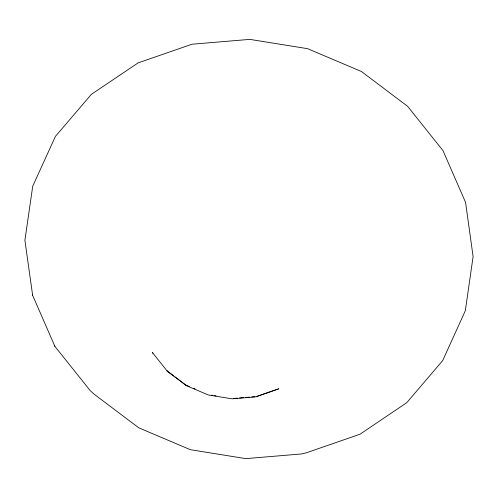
<?xml version="1.0" encoding="UTF-8"?>
<svg xmlns="http://www.w3.org/2000/svg" width="498" height="498" viewBox="0 0 498 498"><rect width="100%" height="100%" fill="white"/><g stroke="black" fill="none" stroke-linecap="round" stroke-linejoin="round"><path stroke-width="0.75" d="M233.525 398.475L237.328 398.157M239.606 397.964L243.41 397.647M245.576 397.46L249.492 397.136M251.764 396.943L254.858 396.682M257.099 396.495L256.402 396.557L278.756 388.814L255.76 396.844L232.087 398.83L208.425 395.02L186.383 385.67L167.471 371.427L152.313 352.416L152.979 353.256M211.482 395.113L213.001 395.356M214.52 395.599L216.045 395.848M187.204 385.614L189.327 386.516M193.579 388.315L194.992 388.919M185.791 385.016L186.146 385.24L175.028 376.868M173.79 375.934L166.992 370.817L167.471 371.427M32.47 294.941L54.873 346.34L90.312 390.756L94.508 394.478L138.786 427.826L190.385 449.7L245.788 458.621L301.215 453.977L306.121 452.875L360.073 434.188L406.773 402.683L442.703 360.558L465.337 310.708L473.1 256.601L465.58 202.412L443.015 150.664L407.607 106.286L361.424 71.5L307.602 48.68L249.815 39.379L192.004 44.222L138.095 62.891L91.395 94.315L55.427 136.377L32.731 186.184L24.9 240.291L32.644 295.351M54.73 346.004L54.873 346.34"/></g></svg>
